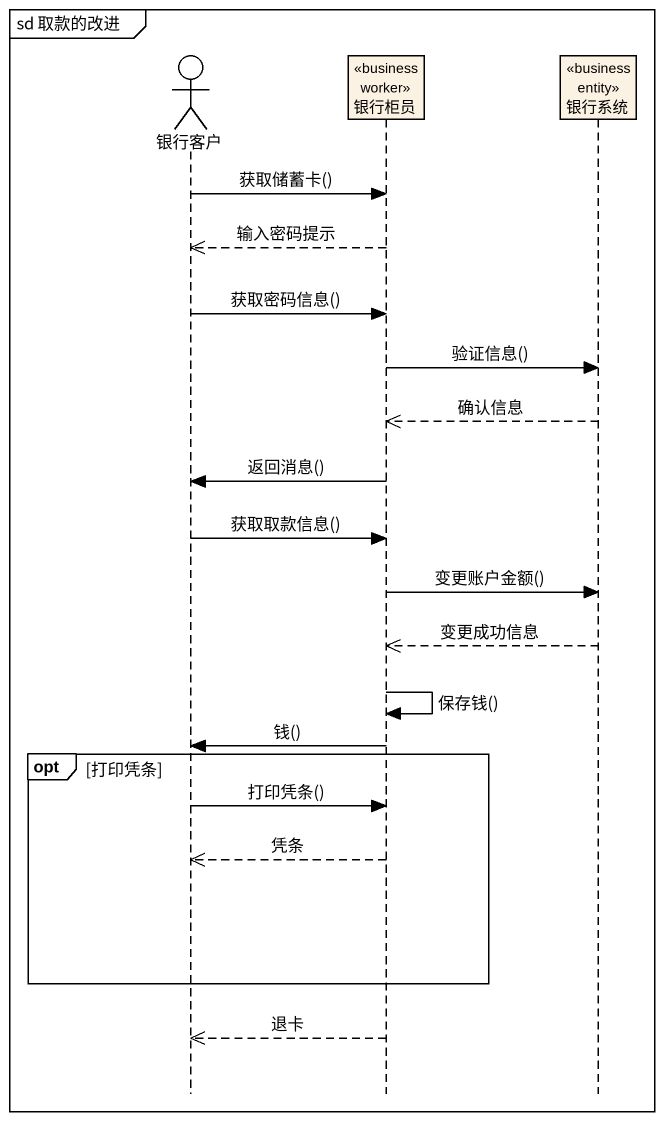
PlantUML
@startuml
mainframe sd 取款的改进
hide footbox
actor 银行客户
participant 银行柜员 <<business worker>>
participant 银行系统 <<business entity>>

银行客户 -> 银行柜员 : 获取储蓄卡()
银行柜员 -->> 银行客户 : 输入密码提示
银行客户 -> 银行柜员 : 获取密码信息()
银行柜员 -> 银行系统 : 验证信息()
银行系统 -->> 银行柜员 : 确认信息
银行柜员 -> 银行客户 : 返回消息()
银行客户 -> 银行柜员 : 获取取款信息()
银行柜员 -> 银行系统 : 变更账户金额()
银行系统 -->> 银行柜员 : 变更成功信息
银行柜员 -> 银行柜员 : 保存钱()
银行柜员 -> 银行客户 : 钱()
opt 打印凭条
  银行客户 -> 银行柜员 : 打印凭条()
  银行柜员 -->> 银行客户 : 凭条
end
银行柜员 -->> 银行客户 : 退卡
@enduml
